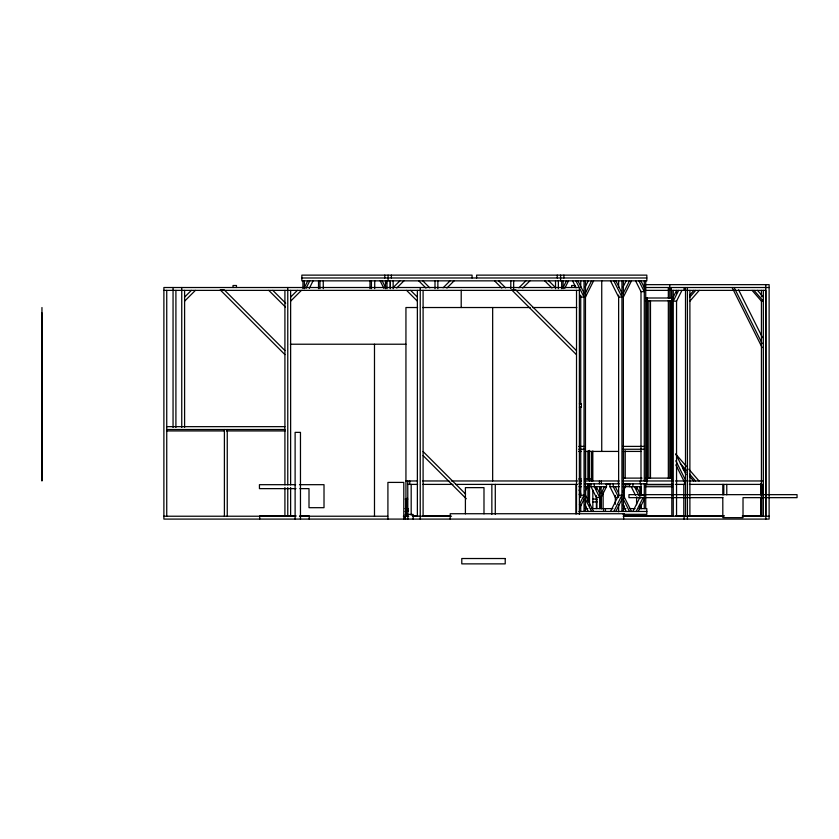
<?xml version="1.0" encoding="UTF-8"?>
<svg xmlns="http://www.w3.org/2000/svg" width="839" height="839" viewBox="0 0 839 839"><rect width="100%" height="100%" fill="white"/><g stroke="black" fill="none" stroke-linecap="round" stroke-linejoin="round"><path stroke-width="1.26" d="M41.95 312.895L41.95 481.009L41.96 307.525M390.292 288.113L390.292 280.52L390.292 288.689M685.505 287.515L685.505 516.52M765.818 516.226L765.818 284.652M304.379 287.588L307.745 280.845M305.994 288.396L309.769 280.845M309.297 288.396L313.062 280.845M563.105 287.588L566.482 280.845M564.731 288.396L568.496 280.845M584.94 287.504L588.265 280.845M585.465 293.052L591.568 280.845M585.465 297.09L593.593 280.845M622.842 287.504L626.167 280.845M623.367 293.052L629.47 280.845M623.367 297.09L631.494 280.845M673.256 297.111L676.622 290.378L676.549 292.989M678.646 290.378L673.256 301.159L676.549 301.159L681.939 290.378M579.571 497.537L580.735 495.22L584.038 495.22L579.392 504.501M585.402 491.004L587.552 486.693L587.552 483.83M579.592 508.14L584.038 499.257M600.063 488.938L601.185 486.693M601.112 493.426L604.489 486.693M601.112 497.475L606.503 486.693L606.503 483.83M610.509 511.465L618.637 495.22L621.94 495.22L613.812 511.465M622.758 492.084L625.454 486.693L625.454 483.83M615.836 511.465L621.94 499.257M632.868 511.465L639.832 497.537L636.591 497.475M636.172 511.465L643.135 497.537M638.196 511.465L644.289 499.257M689.648 295.192L693.822 290.378M689.889 297.111L695.72 290.378M689.889 301.159L699.223 290.378M184.601 297.111L191.344 290.378M184.601 301.159L195.393 290.378M290.63 297.111L297.373 290.378M290.63 301.159L301.411 290.378M393.145 287.588L399.888 280.845M396.742 288.029L403.937 280.845M443.097 287.819L450.071 280.845M446.893 288.071L454.109 280.845M518.901 287.819L525.875 280.845M522.697 288.071L529.912 280.845M301.841 277.982L646.827 277.982M645.076 284.652L769.122 284.652L769.122 519.089L163.888 519.089L163.888 287.515L579.382 287.515L579.382 514.359M645.076 287.515L769.122 287.515M163.888 290.378L579.382 290.378M645.191 290.378L765.818 290.378L765.818 519.089M645.957 298.002L672.521 298.002M645.485 300.855L646.921 300.855M647.393 300.855L672.175 300.855M417.591 307.525L405.94 307.525L405.94 516.352M422.646 307.525L530.196 307.525M532.639 307.525L576.792 307.525M290.357 344.221L405.94 344.221M579.382 403.779L581.385 403.779L581.385 407.209L579.382 407.209M166.741 426.652L284.914 426.652M166.741 429.505L284.914 429.505M166.489 430.942L223.866 430.942M226.478 430.942L285.166 430.942M578.805 446.39L584.038 446.39M622.685 446.39L644.289 446.39M578.805 449.253L584.038 449.253M622.685 449.253L644.289 449.253M578.721 451.424L581.333 451.424M585.077 451.424L618.27 451.424M623.293 451.424L641.153 451.424M623.44 478.115L642.045 478.115M645.485 478.115L646.921 478.115M647.393 478.115L672.175 478.115M578.742 478.975L581.312 478.975M585.108 478.975L591.579 478.975M405.94 480.967L417.612 480.967M422.772 480.967L449.043 480.967M451.246 480.967L577.379 480.967M579.099 480.967L581.532 480.967M584.741 480.967L619.203 480.967M622.79 480.967L672.721 480.967M675.343 480.967L686.239 480.967M688.735 480.967L762.494 480.967M579.004 483.83L581.448 483.83M584.835 483.83L619.35 483.83M622.79 483.83L646.827 483.83L646.827 480.967M407.754 484.397L417.612 484.397M422.846 484.397L452.966 484.397M455.587 484.397L577.379 484.397M605.926 484.397L610.278 484.397M624.268 484.397L629.921 484.397M645.212 484.397L672.721 484.397M675.343 484.397L685.505 484.397M689.406 484.397L762.2 484.397M295.601 484.68L259.44 484.68L259.45 488.634L295.957 488.634M299.481 484.68L324.011 484.68L324.011 507.689L309.004 507.689L309.004 488.634L299.869 488.634M624.321 484.732L629.533 484.732M645.17 484.732L672.521 484.732M579.004 486.693L581.448 486.693M585.108 486.693L587.552 486.693M590.992 483.83L590.992 486.693L606.503 486.693M609.943 483.83L609.943 486.693L619.35 486.693M623.02 486.693L641.321 486.693L641.321 495.713M645.17 486.735L672.521 486.735M640.996 495.22L644.289 495.22M617.535 497.475L615.333 497.475L609.943 486.693M722.83 497.653L628.967 497.653L628.967 494.653L762.085 494.653L762.085 485.12L763.039 485.12L763.039 494.653L797.05 494.653L797.05 497.653L743.018 497.653L743.018 517.663L722.83 517.663L722.799 497.422M405.195 499.079L407.754 499.079M592.523 499.079L597.095 499.079M592.523 501.932L597.095 501.932M405.038 508.612L408.341 508.612M585.213 508.612L587.835 508.612M590.446 508.612L612.931 508.612M623.367 508.612L625.967 508.612M629.879 508.612L635.092 508.612M639.003 508.612L646.827 508.612L646.827 514.328L623.031 514.328M405.08 511.465L408.383 511.465M578.879 511.465L646.827 511.465M405.08 514.328L413.176 514.464L413.176 519.089M412.494 515.66L417.717 515.66M422.95 515.66L450.417 515.66M623.639 515.66L672.448 515.66M675.94 515.66L684.215 515.66M688.85 515.66L724.151 515.66M742.463 515.66L761.76 515.66M296.198 515.933L259.681 515.933L259.681 519.089M300.11 515.933L309.234 515.933L309.234 519.089M163.888 516.226L295.559 516.226M299.46 516.226L387.765 516.226M403.349 516.226L408.761 516.226M412.442 516.226L451.539 516.226M623.125 516.226L724.005 516.226M742.295 516.226L769.122 516.226M548.779 280.845L555.523 287.588M544.742 280.845L551.926 288.029M576.424 350.608L515.786 289.958L511.738 289.958L576.424 354.656M498.597 280.845L505.581 287.819M494.559 280.845L501.785 288.071M422.793 280.845L429.767 287.819M418.755 280.845L425.971 288.071M410.638 290.378L417.371 297.111M406.59 290.378L417.371 301.159M272.822 290.378L285.69 303.236M268.774 290.378L285.417 307.011M423.097 451.539L465.603 494.056M423.097 455.587L466.285 498.775M284.914 350.545L224.265 289.895L220.217 289.895L284.914 354.593M405.793 507.857L408.499 510.563M757.502 290.378L763.343 297.111M753.999 290.378L763.343 301.159L761.434 301.159L752.101 290.378M676.098 454.486L686.281 466.243M688.829 469.179L699.013 480.946M680.324 463.411L686.26 470.26M689.648 474.171L695.573 481.02M682.652 468.298L686.04 472.21M689.427 476.122L693.664 481.02M738.593 289.854L762.504 337.666M734.125 287.515L762.116 343.497M732.101 287.515L762.137 347.587M640.923 280.845L644.289 287.588M638.899 280.845L644.289 291.626L640.996 291.626L635.605 280.845M615.836 280.845L621.94 293.052M613.812 280.845L621.94 297.09L618.637 297.09L610.509 280.845M675.657 453.847L686.05 474.643M675.825 460.779L685.641 480.422M675.867 464.911L684.026 481.24M577.935 280.845L584.038 293.052M575.911 280.845L584.038 297.09L580.735 297.09L579.571 294.772M572.607 280.845L576.089 287.808M636.528 486.693L639.895 493.426M634.504 486.693L638.815 495.314M631.201 486.693L635.511 495.314M623.367 495.22L631.494 511.465M623.367 499.257L629.47 511.465M615.27 486.693L618.637 493.426M622.842 504.805L626.167 511.465M618.637 497.475L613.246 486.693L613.246 483.83M599.686 493.426L596.319 486.693L596.382 489.263M590.992 486.693L596.382 497.475L599.686 497.475L594.295 486.693L594.295 483.83M585.465 495.22L593.593 511.465M585.465 499.257L591.568 511.465M579.046 490.06L580.735 493.426M584.94 504.805L588.265 511.465M579.12 494.234L580.735 497.475L580.735 406.642M386.611 283.089L385.489 280.845L385.562 288.689M382.196 280.845L385.562 287.588M380.172 280.845L383.947 288.396M763.343 290.378L763.343 516.226M761.76 484.397L761.76 516.52M761.434 290.378L761.434 296.901M761.434 300.823L761.434 516.226M760.763 483.516L760.763 494.947M760.763 497.485L760.763 516.551M726.773 484.397L726.773 494.821M723.805 484.397L723.805 494.821M722.799 484.397L722.799 494.821M689.889 290.378L689.889 516.226M687.414 287.515L687.414 519.089M684.509 480.967L684.509 484.397M684.11 287.515L684.11 290.378M684.11 516.226L684.11 519.089M683.795 484.397L683.795 516.52M676.549 300.823L676.549 516.226M673.256 290.378L673.256 516.226M672.175 298.002L672.175 480.967M672.154 484.732L672.154 486.735M671.819 290.378L671.819 516.226M671.2 287.515L671.2 297.971M670.739 300.855L670.739 478.115M669.774 284.652L669.774 297.981M669.774 300.582L669.774 478.534M668.337 287.515L668.337 297.981M668.337 300.603L668.337 478.534M650.477 300.855L650.477 478.115M648.82 300.855L648.82 478.115M647.393 298.002L647.393 480.967M646.921 298.002L646.921 480.967M645.726 280.845L645.726 480.967M645.726 483.83L645.726 508.612M644.289 280.845L644.289 480.967M644.289 483.83L644.289 508.612M641.321 506.032L641.321 508.612M640.996 291.311L640.996 480.967M640.996 483.83L640.996 495.566M640.996 504.69L640.996 508.612M640.22 480.967L640.22 483.83M639.895 486.693L639.895 498.293M639.895 506.032L639.895 508.612M636.591 486.693L636.591 489.263M636.591 497.003L636.591 504.742M632.889 483.83L632.889 486.693M629.596 483.83L629.596 486.693M625.223 450.742L625.223 478.115M624.321 487.511L624.321 497.957M624.321 505.791L624.321 508.403M624.321 513.615L624.321 516.226M623.66 519.089L623.66 513.73L450.218 513.73L450.218 519.089M623.566 450.742L623.566 478.115M623.367 280.845L623.367 511.465M621.94 280.845L621.94 511.465M618.637 280.845L618.637 287.399M618.637 295.076L618.637 496.74M618.637 504.91L618.637 511.811M618.395 480.967L618.395 483.83M615.333 495.45L615.333 504.27M605.454 508.612L605.454 511.465M603.545 508.612L603.545 511.465M603.136 492.105L603.136 508.812M601.741 280.593L601.741 451.424M601.406 495.964L601.406 508.812M601.353 480.967L601.353 483.83M601.112 486.693L601.112 508.612M599.686 486.693L599.686 508.612M599.445 480.967L599.445 483.83M596.928 499.079L596.928 508.434M596.382 495.713L596.382 508.612M592.827 450.952L592.827 480.978M592.827 490.123L592.827 508.403M591.579 451.476L591.579 480.967M589.576 450.365L589.597 480.967M589.523 483.589L589.523 505.791M588.412 450.952L588.412 479.677M588.412 483.589L588.412 500.568M588.097 450.952L588.097 479.677M588.097 483.589L588.097 501.869M585.559 450.952L585.559 479.677M585.559 490.123L585.559 496.646M585.559 505.791L585.559 508.403M585.465 280.845L585.465 511.465M584.038 280.845L584.038 511.465M580.735 280.845L580.735 287.399M580.735 295.255L580.735 404.02M580.735 504.27L580.735 511.811M580.494 480.967L580.494 483.83M576.519 290.378L576.519 513.615M575.953 484.397L575.953 513.95M575.061 287.515L575.061 285.512L571.632 285.512L571.632 287.515M563.881 275.129L563.881 277.982M563.105 280.845L563.105 288.689M561.679 280.845L561.679 288.689M560.578 275.129L560.578 280.845M558.375 280.52L558.375 288.689M557.274 275.129L557.274 277.982M555.523 280.845L555.523 288.689M513.667 280.845L513.667 288.71M510.804 280.845L510.804 288.71M495.283 484.397L495.283 514.359M492.661 307.525L492.661 480.967M491.853 484.397L491.853 514.359M483.988 513.846L483.988 487.637L465.404 487.637L465.404 513.846M476.604 277.982L476.604 275.129L646.827 275.129L646.827 280.845L301.841 280.845L301.841 275.129L472.063 275.129L472.063 277.982M461.209 290.189L461.209 307.525M437.864 280.845L437.864 288.71M435.001 280.845L435.001 288.71M423.097 290.378L423.097 516.226M420.234 287.515L420.234 519.089M417.371 290.378L417.371 516.226M411.183 484.397L411.183 515.24M409.757 480.967L409.757 484.397M407.754 480.967L407.848 519.089M407.303 498.293L407.303 508.612M406.642 498.429L406.642 508.853M406.034 499.079L406.034 516.226M403.79 519.089L403.79 482.404L387.912 482.404L387.912 519.089M393.145 280.845L393.145 288.689M391.394 275.129L391.394 277.982M388.09 275.129L388.09 280.845M386.989 280.845L386.989 288.689M384.786 275.129L384.786 277.982M374.718 280.845L374.718 288.637M374.488 344.221L374.488 516.352M371.415 280.845L371.415 288.637M369.989 280.845L369.989 288.637M323.256 280.845L323.256 288.637M319.953 280.845L319.953 288.637M318.526 280.845L318.526 288.637M304.379 280.845L304.379 288.689M302.942 280.845L302.942 288.689M300.467 519.089L300.467 432.368L295.118 432.368L295.118 519.089M290.63 290.378L290.63 484.9M290.63 487.511L290.63 516.226M287.767 287.515L287.767 484.9M287.767 487.511L287.767 516.226M284.914 290.378L284.914 484.9M284.914 487.511L284.914 516.226M236.462 287.515L236.462 285.512L233.032 285.512L233.032 287.515M227.254 429.505L227.254 516.226M224.401 429.505L224.401 516.226M184.601 290.378L184.601 427.46M181.748 287.515L181.748 427.46M175.907 290.378L175.907 427.46M173.054 287.515L173.054 427.46M166.741 290.378L166.741 516.226M405.594 519.047L405.247 517.527L405.594 519.047M505.214 558.522L461.786 558.522L461.786 563.871L505.214 563.871L505.214 558.522"/></g></svg>
